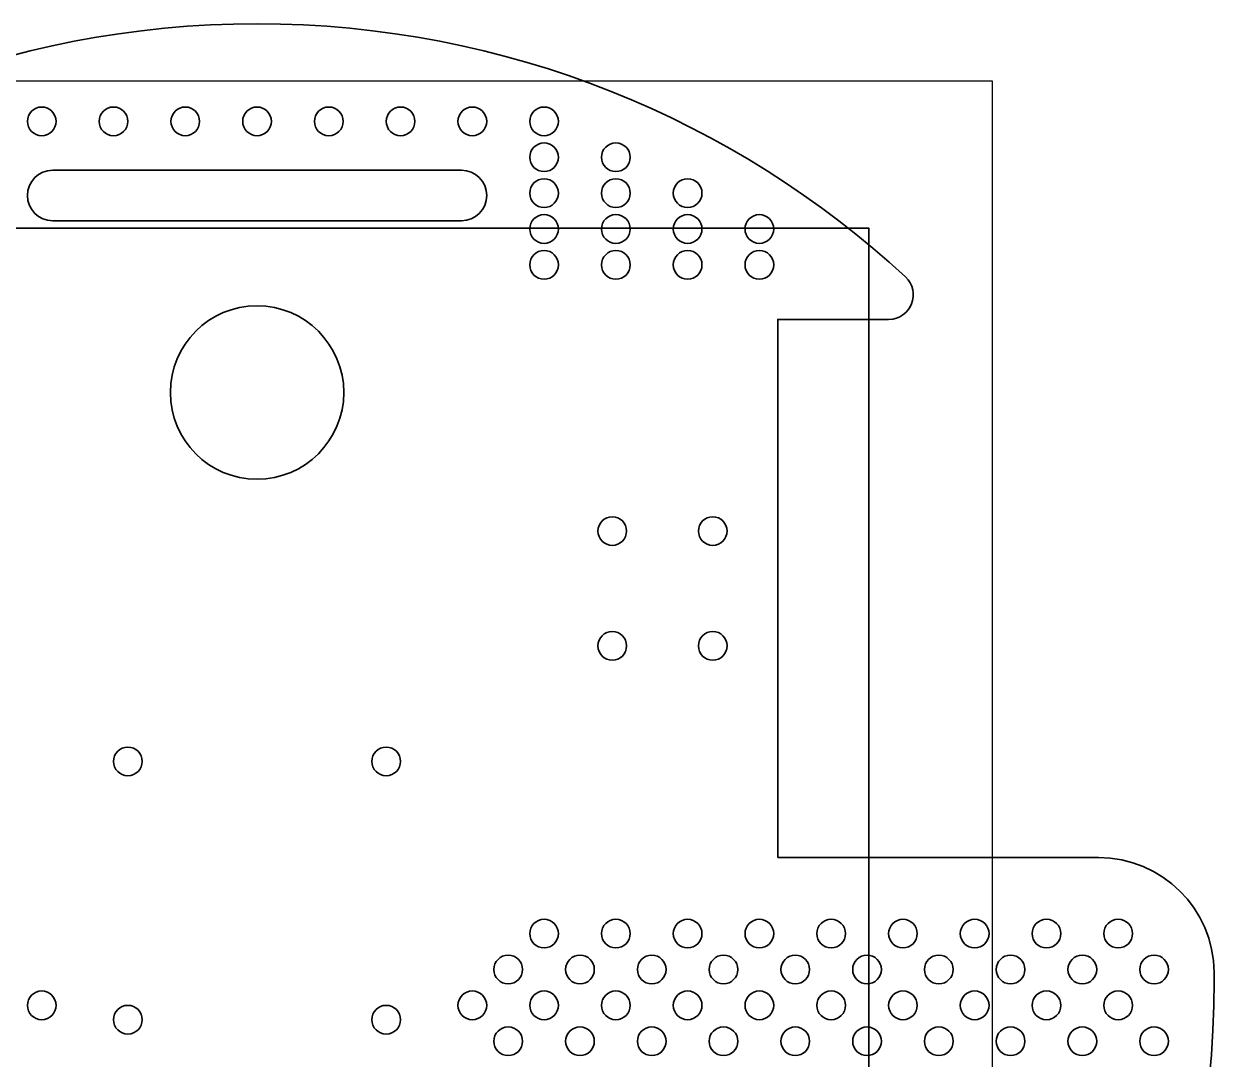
# Model space of a CAD drawing. Header units: millimetres. Extents: x -10 to 278, y -282 to -15.
# Drawn here: x 112.5 to 278.4, y -159 to -14.7 of the extents above; entities that cross this region are included whole.
import ezdxf

# ---------------------------------------------------------------- set-up
doc = ezdxf.new("R2010")
doc.units = ezdxf.units.MM
doc.header["$MEASUREMENT"] = 0
doc.layers.add('Layer 1', color=7, linetype='Continuous')
picture_1 = doc.add_image_def('image1.png', size_in_pixel=(4032, 3024))

# ---------------------------------------------------------------- blocks, each defined once
blk = doc.blocks.new('block 4')
at = {"layer": 'Layer 1', "color": 179, "lineweight": 35, "true_color": 0x231f20}
for points in [[(128.99, -117.48), (128.99, -118.59), (128.1, -119.48), (126.99, -119.48), (125.89, -119.48), (124.99, -118.59), (124.99, -117.48), (124.99, -116.38), (125.89, -115.48), (126.99, -115.48), (128.1, -115.48), (128.99, -116.38), (128.99, -117.48)], [(164.99, -117.48), (164.99, -118.59), (164.1, -119.48), (162.99, -119.48), (161.89, -119.48), (160.99, -118.59), (160.99, -117.48), (160.99, -116.38), (161.89, -115.48), (162.99, -115.48), (164.1, -115.48), (164.99, -116.38), (164.99, -117.48)], [(128.99, -153.48), (128.99, -154.59), (128.1, -155.48), (126.99, -155.48), (125.89, -155.48), (124.99, -154.59), (124.99, -153.48), (124.99, -152.38), (125.89, -151.48), (126.99, -151.48), (128.1, -151.48), (128.99, -152.38), (128.99, -153.48)], [(164.99, -153.48), (164.99, -154.59), (164.1, -155.48), (162.99, -155.48), (161.89, -155.48), (160.99, -154.59), (160.99, -153.48), (160.99, -152.38), (161.89, -151.48), (162.99, -151.48), (164.1, -151.48), (164.99, -152.38), (164.99, -153.48)]]:
    blk.add_open_spline(points, degree=3, knots=[0, 0, 0, 0, 1, 1, 1, 2, 2, 2, 3, 3, 3, 4, 4, 4, 4], dxfattribs=at)
blk = doc.blocks.new('block 6')
at = {"layer": 'Layer 1', "color": 179, "lineweight": 35, "true_color": 0x231f20}
for points in [[(114.99, -30.28), (113.89, -30.28), (112.99, -29.38), (112.99, -28.28), (112.99, -27.17), (113.89, -26.28), (114.99, -26.28), (116.1, -26.28), (116.99, -27.17), (116.99, -28.28), (116.99, -29.38), (116.1, -30.28), (114.99, -30.28)], [(124.99, -30.28), (123.89, -30.28), (122.99, -29.38), (122.99, -28.28), (122.99, -27.17), (123.89, -26.28), (124.99, -26.28), (126.1, -26.28), (126.99, -27.17), (126.99, -28.28), (126.99, -29.38), (126.1, -30.28), (124.99, -30.28)], [(134.99, -30.28), (133.89, -30.28), (132.99, -29.38), (132.99, -28.28), (132.99, -27.17), (133.89, -26.28), (134.99, -26.28), (136.1, -26.28), (136.99, -27.17), (136.99, -28.28), (136.99, -29.38), (136.1, -30.28), (134.99, -30.28)], [(144.99, -30.28), (143.89, -30.28), (142.99, -29.38), (142.99, -28.28), (142.99, -27.17), (143.89, -26.28), (144.99, -26.28), (146.1, -26.28), (146.99, -27.17), (146.99, -28.28), (146.99, -29.38), (146.1, -30.28), (144.99, -30.28)], [(154.99, -30.28), (153.89, -30.28), (152.99, -29.38), (152.99, -28.28), (152.99, -27.17), (153.89, -26.28), (154.99, -26.28), (156.1, -26.28), (156.99, -27.17), (156.99, -28.28), (156.99, -29.38), (156.1, -30.28), (154.99, -30.28)], [(164.99, -30.28), (163.89, -30.28), (162.99, -29.38), (162.99, -28.28), (162.99, -27.17), (163.89, -26.28), (164.99, -26.28), (166.1, -26.28), (166.99, -27.17), (166.99, -28.28), (166.99, -29.38), (166.1, -30.28), (164.99, -30.28)], [(174.99, -30.28), (173.89, -30.28), (172.99, -29.38), (172.99, -28.28), (172.99, -27.17), (173.89, -26.28), (174.99, -26.28), (176.1, -26.28), (176.99, -27.17), (176.99, -28.28), (176.99, -29.38), (176.1, -30.28), (174.99, -30.28)]]:
    blk.add_open_spline(points, degree=3, knots=[0, 0, 0, 0, 1, 1, 1, 2, 2, 2, 3, 3, 3, 4, 4, 4, 4], dxfattribs=at)
blk = doc.blocks.new('block 5')
at = {"layer": 'Layer 1', "color": 179, "lineweight": 35, "true_color": 0x231f20}
blk.add_open_spline([(173.46, -35.08), (173.46, -35.08), (116.52, -35.08), (116.52, -35.08), (114.57, -35.08), (112.99, -36.66), (112.99, -38.61), (112.99, -38.61), (112.99, -38.61), (112.99, -38.61), (112.99, -40.56), (114.57, -42.14), (116.52, -42.14), (116.52, -42.14), (173.46, -42.14), (173.46, -42.14), (175.41, -42.14), (176.99, -40.56), (176.99, -38.61), (176.99, -38.61), (176.99, -38.61), (176.99, -38.61), (176.99, -36.66), (175.41, -35.08), (173.46, -35.08)], degree=3, knots=[0, 0, 0, 0, 1, 1, 1, 2, 2, 2, 3, 3, 3, 4, 4, 4, 5, 5, 5, 6, 6, 6, 7, 7, 7, 8, 8, 8, 8], dxfattribs=at)
at = {"layer": 'Layer 1'}
blk.add_blockref('block 6', (0, 0), dxfattribs=at)

msp = doc.modelspace()

# ---------------------------------------------------------------- linework, layer by layer
at = {"layer": 'Layer 1', "color": 222, "lineweight": 35, "true_color": 0xb81c8a}
msp.add_lwpolyline([(230.23, -253.14), (80.23, -253.14), (80.23, -43.14), (230.23, -43.14), (230.23, -253.14)], dxfattribs=at)
at = {"layer": 'Layer 1', "color": 179, "lineweight": 35, "true_color": 0x231f20}
for points, knots in [([(217.56, -130.88), (217.56, -130.88), (217.56, -55.88), (217.56, -55.88), (217.56, -55.88), (233, -55.88), (233, -55.88), (236.12, -55.88), (237.62, -52.04), (235.33, -49.93), (211.57, -28.05), (179.84, -14.68), (144.99, -14.68), (110.14, -14.68), (78.42, -28.05), (54.66, -49.93), (52.36, -52.04), (53.86, -55.88), (56.98, -55.88), (56.98, -55.88), (72.43, -55.88), (72.43, -55.88), (72.43, -55.88), (72.43, -130.88), (72.43, -130.88), (72.43, -130.88), (27.74, -130.88), (27.74, -130.88), (18.88, -130.88), (11.7, -138.03), (11.62, -146.89), (11.62, -147.26), (11.62, -147.63), (11.62, -148), (11.59, -221.33), (70.28, -280.68), (143.61, -281.42), (217.9, -282.17), (278.37, -222.18), (278.37, -148.05), (278.37, -147.67), (278.36, -147.28), (278.36, -146.89), (278.28, -138.03), (271.1, -130.88), (262.24, -130.88), (262.24, -130.88), (217.56, -130.88), (217.56, -130.88)], [0, 0, 0, 0, 1, 1, 1, 2, 2, 2, 3, 3, 3, 4, 4, 4, 5, 5, 5, 6, 6, 6, 7, 7, 7, 8, 8, 8, 9, 9, 9, 10, 10, 10, 11, 11, 11, 12, 12, 12, 13, 13, 13, 14, 14, 14, 15, 15, 15, 16, 16, 16, 16]), ([(184.99, -30.28), (183.89, -30.28), (182.99, -29.38), (182.99, -28.28), (182.99, -27.17), (183.89, -26.28), (184.99, -26.28), (186.1, -26.28), (186.99, -27.17), (186.99, -28.28), (186.99, -29.38), (186.1, -30.28), (184.99, -30.28)], [0, 0, 0, 0, 1, 1, 1, 2, 2, 2, 3, 3, 3, 4, 4, 4, 4]), ([(184.99, -35.28), (183.89, -35.28), (182.99, -34.38), (182.99, -33.28), (182.99, -32.17), (183.89, -31.28), (184.99, -31.28), (186.1, -31.28), (186.99, -32.17), (186.99, -33.28), (186.99, -34.38), (186.1, -35.28), (184.99, -35.28)], [0, 0, 0, 0, 1, 1, 1, 2, 2, 2, 3, 3, 3, 4, 4, 4, 4]), ([(194.99, -35.28), (193.89, -35.28), (192.99, -34.38), (192.99, -33.28), (192.99, -32.17), (193.89, -31.28), (194.99, -31.28), (196.1, -31.28), (196.99, -32.17), (196.99, -33.28), (196.99, -34.38), (196.1, -35.28), (194.99, -35.28)], [0, 0, 0, 0, 1, 1, 1, 2, 2, 2, 3, 3, 3, 4, 4, 4, 4]), ([(184.99, -40.28), (183.89, -40.28), (182.99, -39.38), (182.99, -38.28), (182.99, -37.17), (183.89, -36.28), (184.99, -36.28), (186.1, -36.28), (186.99, -37.17), (186.99, -38.28), (186.99, -39.38), (186.1, -40.28), (184.99, -40.28)], [0, 0, 0, 0, 1, 1, 1, 2, 2, 2, 3, 3, 3, 4, 4, 4, 4]), ([(194.99, -40.28), (193.89, -40.28), (192.99, -39.38), (192.99, -38.28), (192.99, -37.17), (193.89, -36.28), (194.99, -36.28), (196.1, -36.28), (196.99, -37.17), (196.99, -38.28), (196.99, -39.38), (196.1, -40.28), (194.99, -40.28)], [0, 0, 0, 0, 1, 1, 1, 2, 2, 2, 3, 3, 3, 4, 4, 4, 4]), ([(204.99, -40.28), (203.89, -40.28), (202.99, -39.38), (202.99, -38.28), (202.99, -37.17), (203.89, -36.28), (204.99, -36.28), (206.1, -36.28), (206.99, -37.17), (206.99, -38.28), (206.99, -39.38), (206.1, -40.28), (204.99, -40.28)], [0, 0, 0, 0, 1, 1, 1, 2, 2, 2, 3, 3, 3, 4, 4, 4, 4]), ([(184.99, -45.28), (183.89, -45.28), (182.99, -44.38), (182.99, -43.28), (182.99, -42.17), (183.89, -41.28), (184.99, -41.28), (186.1, -41.28), (186.99, -42.17), (186.99, -43.28), (186.99, -44.38), (186.1, -45.28), (184.99, -45.28)], [0, 0, 0, 0, 1, 1, 1, 2, 2, 2, 3, 3, 3, 4, 4, 4, 4]), ([(194.99, -45.28), (193.89, -45.28), (192.99, -44.38), (192.99, -43.28), (192.99, -42.17), (193.89, -41.28), (194.99, -41.28), (196.1, -41.28), (196.99, -42.17), (196.99, -43.28), (196.99, -44.38), (196.1, -45.28), (194.99, -45.28)], [0, 0, 0, 0, 1, 1, 1, 2, 2, 2, 3, 3, 3, 4, 4, 4, 4]), ([(204.99, -45.28), (203.89, -45.28), (202.99, -44.38), (202.99, -43.28), (202.99, -42.17), (203.89, -41.28), (204.99, -41.28), (206.1, -41.28), (206.99, -42.17), (206.99, -43.28), (206.99, -44.38), (206.1, -45.28), (204.99, -45.28)], [0, 0, 0, 0, 1, 1, 1, 2, 2, 2, 3, 3, 3, 4, 4, 4, 4]), ([(214.99, -45.28), (213.89, -45.28), (212.99, -44.38), (212.99, -43.28), (212.99, -42.17), (213.89, -41.28), (214.99, -41.28), (216.1, -41.28), (216.99, -42.17), (216.99, -43.28), (216.99, -44.38), (216.1, -45.28), (214.99, -45.28)], [0, 0, 0, 0, 1, 1, 1, 2, 2, 2, 3, 3, 3, 4, 4, 4, 4]), ([(184.99, -50.28), (183.89, -50.28), (182.99, -49.38), (182.99, -48.28), (182.99, -47.17), (183.89, -46.28), (184.99, -46.28), (186.1, -46.28), (186.99, -47.17), (186.99, -48.28), (186.99, -49.38), (186.1, -50.28), (184.99, -50.28)], [0, 0, 0, 0, 1, 1, 1, 2, 2, 2, 3, 3, 3, 4, 4, 4, 4]), ([(194.99, -50.28), (193.89, -50.28), (192.99, -49.38), (192.99, -48.28), (192.99, -47.17), (193.89, -46.28), (194.99, -46.28), (196.1, -46.28), (196.99, -47.17), (196.99, -48.28), (196.99, -49.38), (196.1, -50.28), (194.99, -50.28)], [0, 0, 0, 0, 1, 1, 1, 2, 2, 2, 3, 3, 3, 4, 4, 4, 4]), ([(204.99, -50.28), (203.89, -50.28), (202.99, -49.38), (202.99, -48.28), (202.99, -47.17), (203.89, -46.28), (204.99, -46.28), (206.1, -46.28), (206.99, -47.17), (206.99, -48.28), (206.99, -49.38), (206.1, -50.28), (204.99, -50.28)], [0, 0, 0, 0, 1, 1, 1, 2, 2, 2, 3, 3, 3, 4, 4, 4, 4]), ([(214.99, -50.28), (213.89, -50.28), (212.99, -49.38), (212.99, -48.28), (212.99, -47.17), (213.89, -46.28), (214.99, -46.28), (216.1, -46.28), (216.99, -47.17), (216.99, -48.28), (216.99, -49.38), (216.1, -50.28), (214.99, -50.28)], [0, 0, 0, 0, 1, 1, 1, 2, 2, 2, 3, 3, 3, 4, 4, 4, 4]), ([(157.08, -66.07), (157.08, -72.74), (151.67, -78.15), (144.99, -78.15), (138.32, -78.15), (132.91, -72.74), (132.91, -66.07), (132.91, -59.39), (138.32, -53.98), (144.99, -53.98), (151.67, -53.98), (157.08, -59.39), (157.08, -66.07)], [0, 0, 0, 0, 1, 1, 1, 2, 2, 2, 3, 3, 3, 4, 4, 4, 4]), ([(192.49, -85.38), (192.49, -86.48), (193.39, -87.38), (194.49, -87.38), (195.6, -87.38), (196.49, -86.48), (196.49, -85.38), (196.49, -84.27), (195.6, -83.38), (194.49, -83.38), (193.39, -83.38), (192.49, -84.27), (192.49, -85.38)], [0, 0, 0, 0, 1, 1, 1, 2, 2, 2, 3, 3, 3, 4, 4, 4, 4]), ([(206.49, -85.38), (206.49, -86.48), (207.39, -87.38), (208.49, -87.38), (209.6, -87.38), (210.49, -86.48), (210.49, -85.38), (210.49, -84.27), (209.6, -83.38), (208.49, -83.38), (207.39, -83.38), (206.49, -84.27), (206.49, -85.38)], [0, 0, 0, 0, 1, 1, 1, 2, 2, 2, 3, 3, 3, 4, 4, 4, 4]), ([(192.49, -101.38), (192.49, -102.48), (193.39, -103.38), (194.49, -103.38), (195.6, -103.38), (196.49, -102.48), (196.49, -101.38), (196.49, -100.27), (195.6, -99.38), (194.49, -99.38), (193.39, -99.38), (192.49, -100.27), (192.49, -101.38)], [0, 0, 0, 0, 1, 1, 1, 2, 2, 2, 3, 3, 3, 4, 4, 4, 4]), ([(206.49, -101.38), (206.49, -102.48), (207.39, -103.38), (208.49, -103.38), (209.6, -103.38), (210.49, -102.48), (210.49, -101.38), (210.49, -100.27), (209.6, -99.38), (208.49, -99.38), (207.39, -99.38), (206.49, -100.27), (206.49, -101.38)], [0, 0, 0, 0, 1, 1, 1, 2, 2, 2, 3, 3, 3, 4, 4, 4, 4]), ([(184.99, -143.48), (183.89, -143.48), (182.99, -142.59), (182.99, -141.48), (182.99, -140.38), (183.89, -139.48), (184.99, -139.48), (186.1, -139.48), (186.99, -140.38), (186.99, -141.48), (186.99, -142.59), (186.1, -143.48), (184.99, -143.48)], [0, 0, 0, 0, 1, 1, 1, 2, 2, 2, 3, 3, 3, 4, 4, 4, 4]), ([(194.99, -143.48), (193.89, -143.48), (192.99, -142.59), (192.99, -141.48), (192.99, -140.38), (193.89, -139.48), (194.99, -139.48), (196.1, -139.48), (196.99, -140.38), (196.99, -141.48), (196.99, -142.59), (196.1, -143.48), (194.99, -143.48)], [0, 0, 0, 0, 1, 1, 1, 2, 2, 2, 3, 3, 3, 4, 4, 4, 4]), ([(204.99, -143.48), (203.89, -143.48), (202.99, -142.59), (202.99, -141.48), (202.99, -140.38), (203.89, -139.48), (204.99, -139.48), (206.1, -139.48), (206.99, -140.38), (206.99, -141.48), (206.99, -142.59), (206.1, -143.48), (204.99, -143.48)], [0, 0, 0, 0, 1, 1, 1, 2, 2, 2, 3, 3, 3, 4, 4, 4, 4]), ([(214.99, -143.48), (213.89, -143.48), (212.99, -142.59), (212.99, -141.48), (212.99, -140.38), (213.89, -139.48), (214.99, -139.48), (216.1, -139.48), (216.99, -140.38), (216.99, -141.48), (216.99, -142.59), (216.1, -143.48), (214.99, -143.48)], [0, 0, 0, 0, 1, 1, 1, 2, 2, 2, 3, 3, 3, 4, 4, 4, 4]), ([(224.99, -143.48), (223.89, -143.48), (222.99, -142.59), (222.99, -141.48), (222.99, -140.38), (223.89, -139.48), (224.99, -139.48), (226.1, -139.48), (226.99, -140.38), (226.99, -141.48), (226.99, -142.59), (226.1, -143.48), (224.99, -143.48)], [0, 0, 0, 0, 1, 1, 1, 2, 2, 2, 3, 3, 3, 4, 4, 4, 4]), ([(234.99, -143.48), (233.89, -143.48), (232.99, -142.59), (232.99, -141.48), (232.99, -140.38), (233.89, -139.48), (234.99, -139.48), (236.1, -139.48), (236.99, -140.38), (236.99, -141.48), (236.99, -142.59), (236.1, -143.48), (234.99, -143.48)], [0, 0, 0, 0, 1, 1, 1, 2, 2, 2, 3, 3, 3, 4, 4, 4, 4]), ([(244.99, -143.48), (243.89, -143.48), (242.99, -142.59), (242.99, -141.48), (242.99, -140.38), (243.89, -139.48), (244.99, -139.48), (246.1, -139.48), (246.99, -140.38), (246.99, -141.48), (246.99, -142.59), (246.1, -143.48), (244.99, -143.48)], [0, 0, 0, 0, 1, 1, 1, 2, 2, 2, 3, 3, 3, 4, 4, 4, 4]), ([(254.99, -143.48), (253.89, -143.48), (252.99, -142.59), (252.99, -141.48), (252.99, -140.38), (253.89, -139.48), (254.99, -139.48), (256.1, -139.48), (256.99, -140.38), (256.99, -141.48), (256.99, -142.59), (256.1, -143.48), (254.99, -143.48)], [0, 0, 0, 0, 1, 1, 1, 2, 2, 2, 3, 3, 3, 4, 4, 4, 4]), ([(264.99, -143.48), (263.89, -143.48), (262.99, -142.59), (262.99, -141.48), (262.99, -140.38), (263.89, -139.48), (264.99, -139.48), (266.1, -139.48), (266.99, -140.38), (266.99, -141.48), (266.99, -142.59), (266.1, -143.48), (264.99, -143.48)], [0, 0, 0, 0, 1, 1, 1, 2, 2, 2, 3, 3, 3, 4, 4, 4, 4]), ([(179.99, -148.48), (178.89, -148.48), (177.99, -147.59), (177.99, -146.48), (177.99, -145.38), (178.89, -144.48), (179.99, -144.48), (181.1, -144.48), (181.99, -145.38), (181.99, -146.48), (181.99, -147.59), (181.1, -148.48), (179.99, -148.48)], [0, 0, 0, 0, 1, 1, 1, 2, 2, 2, 3, 3, 3, 4, 4, 4, 4]), ([(189.99, -148.48), (188.89, -148.48), (187.99, -147.59), (187.99, -146.48), (187.99, -145.38), (188.89, -144.48), (189.99, -144.48), (191.1, -144.48), (191.99, -145.38), (191.99, -146.48), (191.99, -147.59), (191.1, -148.48), (189.99, -148.48)], [0, 0, 0, 0, 1, 1, 1, 2, 2, 2, 3, 3, 3, 4, 4, 4, 4]), ([(199.99, -148.48), (198.89, -148.48), (197.99, -147.59), (197.99, -146.48), (197.99, -145.38), (198.89, -144.48), (199.99, -144.48), (201.1, -144.48), (201.99, -145.38), (201.99, -146.48), (201.99, -147.59), (201.1, -148.48), (199.99, -148.48)], [0, 0, 0, 0, 1, 1, 1, 2, 2, 2, 3, 3, 3, 4, 4, 4, 4]), ([(209.99, -148.48), (208.89, -148.48), (207.99, -147.59), (207.99, -146.48), (207.99, -145.38), (208.89, -144.48), (209.99, -144.48), (211.1, -144.48), (211.99, -145.38), (211.99, -146.48), (211.99, -147.59), (211.1, -148.48), (209.99, -148.48)], [0, 0, 0, 0, 1, 1, 1, 2, 2, 2, 3, 3, 3, 4, 4, 4, 4]), ([(219.99, -148.48), (218.89, -148.48), (217.99, -147.59), (217.99, -146.48), (217.99, -145.38), (218.89, -144.48), (219.99, -144.48), (221.1, -144.48), (221.99, -145.38), (221.99, -146.48), (221.99, -147.59), (221.1, -148.48), (219.99, -148.48)], [0, 0, 0, 0, 1, 1, 1, 2, 2, 2, 3, 3, 3, 4, 4, 4, 4]), ([(229.99, -148.48), (228.89, -148.48), (227.99, -147.59), (227.99, -146.48), (227.99, -145.38), (228.89, -144.48), (229.99, -144.48), (231.1, -144.48), (231.99, -145.38), (231.99, -146.48), (231.99, -147.59), (231.1, -148.48), (229.99, -148.48)], [0, 0, 0, 0, 1, 1, 1, 2, 2, 2, 3, 3, 3, 4, 4, 4, 4]), ([(239.99, -148.48), (238.89, -148.48), (237.99, -147.59), (237.99, -146.48), (237.99, -145.38), (238.89, -144.48), (239.99, -144.48), (241.1, -144.48), (241.99, -145.38), (241.99, -146.48), (241.99, -147.59), (241.1, -148.48), (239.99, -148.48)], [0, 0, 0, 0, 1, 1, 1, 2, 2, 2, 3, 3, 3, 4, 4, 4, 4]), ([(249.99, -148.48), (248.89, -148.48), (247.99, -147.59), (247.99, -146.48), (247.99, -145.38), (248.89, -144.48), (249.99, -144.48), (251.1, -144.48), (251.99, -145.38), (251.99, -146.48), (251.99, -147.59), (251.1, -148.48), (249.99, -148.48)], [0, 0, 0, 0, 1, 1, 1, 2, 2, 2, 3, 3, 3, 4, 4, 4, 4]), ([(259.99, -148.48), (258.89, -148.48), (257.99, -147.59), (257.99, -146.48), (257.99, -145.38), (258.89, -144.48), (259.99, -144.48), (261.1, -144.48), (261.99, -145.38), (261.99, -146.48), (261.99, -147.59), (261.1, -148.48), (259.99, -148.48)], [0, 0, 0, 0, 1, 1, 1, 2, 2, 2, 3, 3, 3, 4, 4, 4, 4]), ([(269.99, -148.48), (268.89, -148.48), (267.99, -147.59), (267.99, -146.48), (267.99, -145.38), (268.89, -144.48), (269.99, -144.48), (271.1, -144.48), (271.99, -145.38), (271.99, -146.48), (271.99, -147.59), (271.1, -148.48), (269.99, -148.48)], [0, 0, 0, 0, 1, 1, 1, 2, 2, 2, 3, 3, 3, 4, 4, 4, 4]), ([(114.99, -153.48), (113.89, -153.48), (112.99, -152.59), (112.99, -151.48), (112.99, -150.38), (113.89, -149.48), (114.99, -149.48), (116.1, -149.48), (116.99, -150.38), (116.99, -151.48), (116.99, -152.59), (116.1, -153.48), (114.99, -153.48)], [0, 0, 0, 0, 1, 1, 1, 2, 2, 2, 3, 3, 3, 4, 4, 4, 4]), ([(174.99, -153.48), (173.89, -153.48), (172.99, -152.59), (172.99, -151.48), (172.99, -150.38), (173.89, -149.48), (174.99, -149.48), (176.1, -149.48), (176.99, -150.38), (176.99, -151.48), (176.99, -152.59), (176.1, -153.48), (174.99, -153.48)], [0, 0, 0, 0, 1, 1, 1, 2, 2, 2, 3, 3, 3, 4, 4, 4, 4]), ([(184.99, -153.48), (183.89, -153.48), (182.99, -152.59), (182.99, -151.48), (182.99, -150.38), (183.89, -149.48), (184.99, -149.48), (186.1, -149.48), (186.99, -150.38), (186.99, -151.48), (186.99, -152.59), (186.1, -153.48), (184.99, -153.48)], [0, 0, 0, 0, 1, 1, 1, 2, 2, 2, 3, 3, 3, 4, 4, 4, 4]), ([(194.99, -153.48), (193.89, -153.48), (192.99, -152.59), (192.99, -151.48), (192.99, -150.38), (193.89, -149.48), (194.99, -149.48), (196.1, -149.48), (196.99, -150.38), (196.99, -151.48), (196.99, -152.59), (196.1, -153.48), (194.99, -153.48)], [0, 0, 0, 0, 1, 1, 1, 2, 2, 2, 3, 3, 3, 4, 4, 4, 4]), ([(204.99, -153.48), (203.89, -153.48), (202.99, -152.59), (202.99, -151.48), (202.99, -150.38), (203.89, -149.48), (204.99, -149.48), (206.1, -149.48), (206.99, -150.38), (206.99, -151.48), (206.99, -152.59), (206.1, -153.48), (204.99, -153.48)], [0, 0, 0, 0, 1, 1, 1, 2, 2, 2, 3, 3, 3, 4, 4, 4, 4]), ([(214.99, -153.48), (213.89, -153.48), (212.99, -152.59), (212.99, -151.48), (212.99, -150.38), (213.89, -149.48), (214.99, -149.48), (216.1, -149.48), (216.99, -150.38), (216.99, -151.48), (216.99, -152.59), (216.1, -153.48), (214.99, -153.48)], [0, 0, 0, 0, 1, 1, 1, 2, 2, 2, 3, 3, 3, 4, 4, 4, 4]), ([(224.99, -153.48), (223.89, -153.48), (222.99, -152.59), (222.99, -151.48), (222.99, -150.38), (223.89, -149.48), (224.99, -149.48), (226.1, -149.48), (226.99, -150.38), (226.99, -151.48), (226.99, -152.59), (226.1, -153.48), (224.99, -153.48)], [0, 0, 0, 0, 1, 1, 1, 2, 2, 2, 3, 3, 3, 4, 4, 4, 4]), ([(234.99, -153.48), (233.89, -153.48), (232.99, -152.59), (232.99, -151.48), (232.99, -150.38), (233.89, -149.48), (234.99, -149.48), (236.1, -149.48), (236.99, -150.38), (236.99, -151.48), (236.99, -152.59), (236.1, -153.48), (234.99, -153.48)], [0, 0, 0, 0, 1, 1, 1, 2, 2, 2, 3, 3, 3, 4, 4, 4, 4]), ([(244.99, -153.48), (243.89, -153.48), (242.99, -152.59), (242.99, -151.48), (242.99, -150.38), (243.89, -149.48), (244.99, -149.48), (246.1, -149.48), (246.99, -150.38), (246.99, -151.48), (246.99, -152.59), (246.1, -153.48), (244.99, -153.48)], [0, 0, 0, 0, 1, 1, 1, 2, 2, 2, 3, 3, 3, 4, 4, 4, 4]), ([(254.99, -153.48), (253.89, -153.48), (252.99, -152.59), (252.99, -151.48), (252.99, -150.38), (253.89, -149.48), (254.99, -149.48), (256.1, -149.48), (256.99, -150.38), (256.99, -151.48), (256.99, -152.59), (256.1, -153.48), (254.99, -153.48)], [0, 0, 0, 0, 1, 1, 1, 2, 2, 2, 3, 3, 3, 4, 4, 4, 4]), ([(264.99, -153.48), (263.89, -153.48), (262.99, -152.59), (262.99, -151.48), (262.99, -150.38), (263.89, -149.48), (264.99, -149.48), (266.1, -149.48), (266.99, -150.38), (266.99, -151.48), (266.99, -152.59), (266.1, -153.48), (264.99, -153.48)], [0, 0, 0, 0, 1, 1, 1, 2, 2, 2, 3, 3, 3, 4, 4, 4, 4]), ([(179.99, -158.48), (178.89, -158.48), (177.99, -157.59), (177.99, -156.48), (177.99, -155.38), (178.89, -154.48), (179.99, -154.48), (181.1, -154.48), (181.99, -155.38), (181.99, -156.48), (181.99, -157.59), (181.1, -158.48), (179.99, -158.48)], [0, 0, 0, 0, 1, 1, 1, 2, 2, 2, 3, 3, 3, 4, 4, 4, 4]), ([(189.99, -158.48), (188.89, -158.48), (187.99, -157.59), (187.99, -156.48), (187.99, -155.38), (188.89, -154.48), (189.99, -154.48), (191.1, -154.48), (191.99, -155.38), (191.99, -156.48), (191.99, -157.59), (191.1, -158.48), (189.99, -158.48)], [0, 0, 0, 0, 1, 1, 1, 2, 2, 2, 3, 3, 3, 4, 4, 4, 4]), ([(199.99, -158.48), (198.89, -158.48), (197.99, -157.59), (197.99, -156.48), (197.99, -155.38), (198.89, -154.48), (199.99, -154.48), (201.1, -154.48), (201.99, -155.38), (201.99, -156.48), (201.99, -157.59), (201.1, -158.48), (199.99, -158.48)], [0, 0, 0, 0, 1, 1, 1, 2, 2, 2, 3, 3, 3, 4, 4, 4, 4]), ([(209.99, -158.48), (208.89, -158.48), (207.99, -157.59), (207.99, -156.48), (207.99, -155.38), (208.89, -154.48), (209.99, -154.48), (211.1, -154.48), (211.99, -155.38), (211.99, -156.48), (211.99, -157.59), (211.1, -158.48), (209.99, -158.48)], [0, 0, 0, 0, 1, 1, 1, 2, 2, 2, 3, 3, 3, 4, 4, 4, 4]), ([(219.99, -158.48), (218.89, -158.48), (217.99, -157.59), (217.99, -156.48), (217.99, -155.38), (218.89, -154.48), (219.99, -154.48), (221.1, -154.48), (221.99, -155.38), (221.99, -156.48), (221.99, -157.59), (221.1, -158.48), (219.99, -158.48)], [0, 0, 0, 0, 1, 1, 1, 2, 2, 2, 3, 3, 3, 4, 4, 4, 4]), ([(229.99, -158.48), (228.89, -158.48), (227.99, -157.59), (227.99, -156.48), (227.99, -155.38), (228.89, -154.48), (229.99, -154.48), (231.1, -154.48), (231.99, -155.38), (231.99, -156.48), (231.99, -157.59), (231.1, -158.48), (229.99, -158.48)], [0, 0, 0, 0, 1, 1, 1, 2, 2, 2, 3, 3, 3, 4, 4, 4, 4]), ([(239.99, -158.48), (238.89, -158.48), (237.99, -157.59), (237.99, -156.48), (237.99, -155.38), (238.89, -154.48), (239.99, -154.48), (241.1, -154.48), (241.99, -155.38), (241.99, -156.48), (241.99, -157.59), (241.1, -158.48), (239.99, -158.48)], [0, 0, 0, 0, 1, 1, 1, 2, 2, 2, 3, 3, 3, 4, 4, 4, 4]), ([(249.99, -158.48), (248.89, -158.48), (247.99, -157.59), (247.99, -156.48), (247.99, -155.38), (248.89, -154.48), (249.99, -154.48), (251.1, -154.48), (251.99, -155.38), (251.99, -156.48), (251.99, -157.59), (251.1, -158.48), (249.99, -158.48)], [0, 0, 0, 0, 1, 1, 1, 2, 2, 2, 3, 3, 3, 4, 4, 4, 4]), ([(259.99, -158.48), (258.89, -158.48), (257.99, -157.59), (257.99, -156.48), (257.99, -155.38), (258.89, -154.48), (259.99, -154.48), (261.1, -154.48), (261.99, -155.38), (261.99, -156.48), (261.99, -157.59), (261.1, -158.48), (259.99, -158.48)], [0, 0, 0, 0, 1, 1, 1, 2, 2, 2, 3, 3, 3, 4, 4, 4, 4]), ([(269.99, -158.48), (268.89, -158.48), (267.99, -157.59), (267.99, -156.48), (267.99, -155.38), (268.89, -154.48), (269.99, -154.48), (271.1, -154.48), (271.99, -155.38), (271.99, -156.48), (271.99, -157.59), (271.1, -158.48), (269.99, -158.48)], [0, 0, 0, 0, 1, 1, 1, 2, 2, 2, 3, 3, 3, 4, 4, 4, 4])]:
    msp.add_open_spline(points, degree=3, knots=knots, dxfattribs=at)

# ---------------------------------------------------------------- block references
at = {"layer": 'Layer 1'}
for name in ['block 5', 'block 4']:
    msp.add_blockref(name, (0, 0), dxfattribs=at)

# ---------------------------------------------------------------- pictures from other files: only their frames are drawn
image = msp.add_image(picture_1, insert=(68.42, -22.61), size_in_units=(238.69, 179.02), rotation=-90, dxfattribs=at)

doc.saveas('drawing.dxf')
